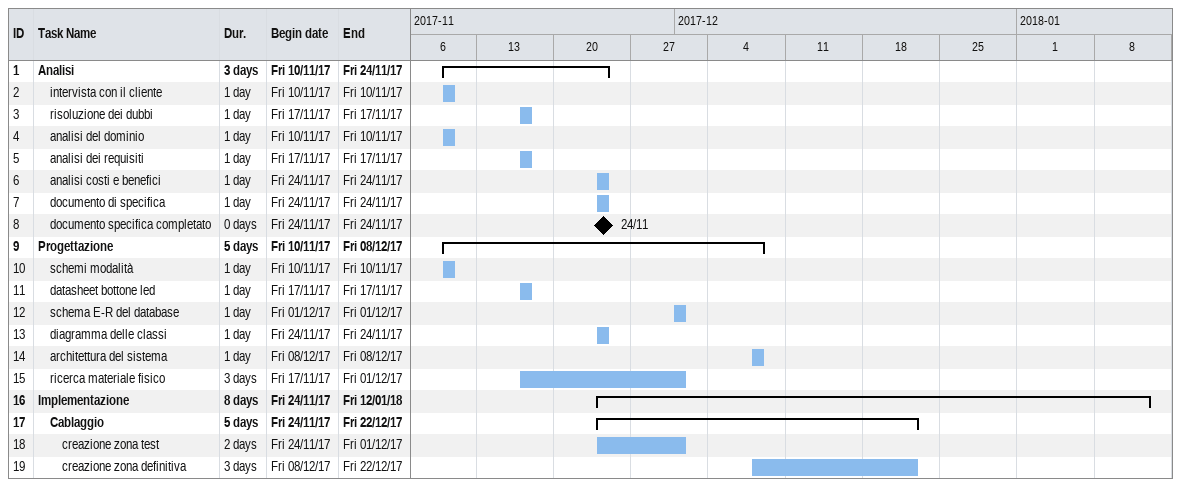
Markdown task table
| ID | Level | Task | Duration | Start | Finish |
|---|---|---|---|---|---|
| 1 | 1 | **Analisi** | 3d | 2017-11-10 | 2017-11-24 |
| 2 | 2 | intervista con il cliente | 1d | 2017-11-10 | 2017-11-10 |
| 3 | 2 | risoluzione dei dubbi | 1d | 2017-11-17 | 2017-11-17 |
| 4 | 2 | analisi del dominio | 1d | 2017-11-10 | 2017-11-10 |
| 5 | 2 | analisi dei requisiti | 1d | 2017-11-17 | 2017-11-17 |
| 6 | 2 | analisi costi e benefici | 1d | 2017-11-24 | 2017-11-24 |
| 7 | 2 | documento di specifica | 1d | 2017-11-24 | 2017-11-24 |
| 8 | 2 | documento specifica completato | 0d | 2017-11-24 | 2017-11-24 |
| 9 | 1 | **Progettazione** | 5d | 2017-11-10 | 2017-12-08 |
| 10 | 2 | schemi modalità | 1d | 2017-11-10 | 2017-11-10 |
| 11 | 2 | datasheet bottone led | 1d | 2017-11-17 | 2017-11-17 |
| 12 | 2 | schema E-R del database | 1d | 2017-12-01 | 2017-12-01 |
| 13 | 2 | diagramma delle classi | 1d | 2017-11-24 | 2017-11-24 |
| 14 | 2 | architettura del sistema | 1d | 2017-12-08 | 2017-12-08 |
| 15 | 2 | ricerca materiale fisico | 3d | 2017-11-17 | 2017-12-01 |
| 16 | 1 | **Implementazione** | 8d | 2017-11-24 | 2018-01-12 |
| 17 | 2 | **Cablaggio** | 5d | 2017-11-24 | 2017-12-22 |
| 18 | 3 | creazione zona test | 2d | 2017-11-24 | 2017-12-01 |
| 19 | 3 | creazione zona definitiva | 3d | 2017-12-08 | 2017-12-22 |
